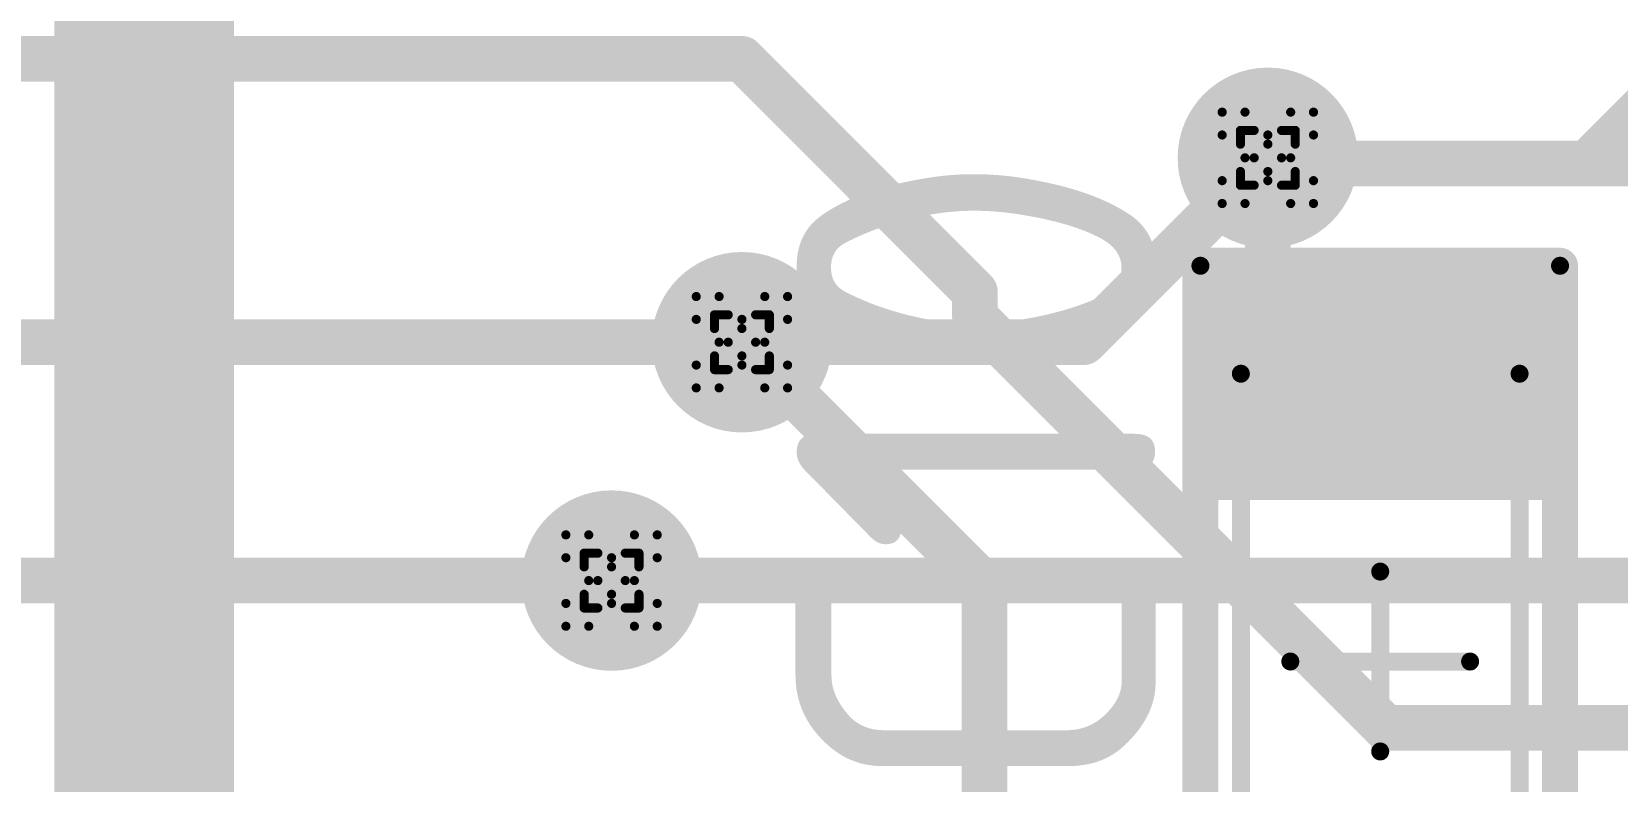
# Model space of a CAD drawing. Header units: millimetres. Extents: x 3219 to 51106, y -14166 to 2063.
# Drawn here: x 5571.6 to 5580.42, y 1778.42 to 1782.58 of the extents above; entities that cross this region are included whole.
import ezdxf

# ---------------------------------------------------------------- set-up
doc = ezdxf.new("R2010")
doc.units = ezdxf.units.MM
doc.layers.get('0').update_dxf_attribs({"lineweight": 53})
for name, color, linetype in [('Bottom Layer', 5, 'Continuous'), ('Bottom Solder', 6, 'Continuous'), ('Drill Drawing', 1, 'Continuous'), ('Mechanical 13', 56, 'Continuous'), ('Mechanical 15', 56, 'Continuous'), ('Top Layer', 1, 'Continuous'), ('Top Overlay', 2, 'Continuous'), ('Top Paste', 8, 'Continuous'), ('Top Solder', 216, 'Continuous')]:
    doc.layers.add(name, color=color, linetype=linetype)
doc.styles.add('GOST type B', font='GOST_B.TTF', dxfattribs={"height": 3.5})

# ---------------------------------------------------------------- blocks, each defined once
blk = doc.blocks.new('CAP__1206_119')
at = {"layer": 'Top Layer'}
for points in [[(-2, -0.8), (-2, 0.8), (-1, 0.8), (-1, -0.8)], [(1, -0.8), (1, 0.8), (2, 0.8), (2, -0.8)]]:
    blk.add_hatch(color=1, dxfattribs=at).paths.add_polyline_path(points)
at = {"layer": 'Top Paste'}
for points in [[(-2, -0.8), (-2, 0.8), (-1, 0.8), (-1, -0.8)], [(1, -0.8), (1, 0.8), (2, 0.8), (2, -0.8)]]:
    blk.add_hatch(color=8, dxfattribs=at).paths.add_polyline_path(points)
at = {"layer": 'Top Solder'}
for points in [[(-2.1016, -0.9016), (-2.1016, 0.9016), (-0.8984, 0.9016), (-0.8984, -0.9016)], [(0.8984, -0.9016), (0.8984, 0.9016), (2.1016, 0.9016), (2.1016, -0.9016)]]:
    blk.add_hatch(color=216, dxfattribs=at).paths.add_polyline_path(points)
at = {"layer": 'Mechanical 13'}
for points in [[(-1.6, 0.775, 0.1, 0.1, 0), (-1.6, -0.775, 0.1, 0.1, 0)], [(-1.6, 0.775, 0.1, 0.1, 0), (1.6, 0.775, 0.1, 0.1, 0)], [(1.6, 0.775, 0.1, 0.1, 0), (1.6, -0.775, 0.1, 0.1, 0)], [(-1.6, -0.775, 0.1, 0.1, 0), (1.6, -0.775, 0.1, 0.1, 0)]]:
    blk.add_lwpolyline(points, format="xyseb", dxfattribs=at)
for points in [[(-1.625, 0.775, 0.05, 0.05, 1), (-1.575, 0.775, 0.05, 0.05, 1)], [(-1.625, 0.775, 0.05, 0.05, 1), (-1.575, 0.775, 0.05, 0.05, 1)], [(1.575, 0.775, 0.05, 0.05, 1), (1.625, 0.775, 0.05, 0.05, 1)], [(1.575, 0.775, 0.05, 0.05, 1), (1.625, 0.775, 0.05, 0.05, 1)], [(-1.625, -0.775, 0.05, 0.05, 1), (-1.575, -0.775, 0.05, 0.05, 1)], [(-1.625, -0.775, 0.05, 0.05, 1), (-1.575, -0.775, 0.05, 0.05, 1)], [(1.575, -0.775, 0.05, 0.05, 1), (1.625, -0.775, 0.05, 0.05, 1)], [(1.575, -0.775, 0.05, 0.05, 1), (1.625, -0.775, 0.05, 0.05, 1)]]:
    blk.add_lwpolyline(points, format="xyseb", close=True, dxfattribs=at)
at = {"layer": 'Mechanical 15'}
for points in [[(-2.2, 1, 0.1, 0.1, 0), (2.2, 1, 0.1, 0.1, 0)], [(-2.2, 1, 0.1, 0.1, 0), (-2.2, -1, 0.1, 0.1, 0)], [(2.2, 1, 0.1, 0.1, 0), (2.2, -1, 0.1, 0.1, 0)], [(0, 0.5, 0.1, 0.1, 0), (0, -0.5, 0.1, 0.1, 0)], [(-0.5, 0, 0.1, 0.1, 0), (0.5, 0, 0.1, 0.1, 0)], [(-2.2, -1, 0.1, 0.1, 0), (2.2, -1, 0.1, 0.1, 0)]]:
    blk.add_lwpolyline(points, format="xyseb", dxfattribs=at)
for points in [[(-2.225, 1, 0.05, 0.05, 1), (-2.175, 1, 0.05, 0.05, 1)], [(-2.225, 1, 0.05, 0.05, 1), (-2.175, 1, 0.05, 0.05, 1)], [(2.175, 1, 0.05, 0.05, 1), (2.225, 1, 0.05, 0.05, 1)], [(2.175, 1, 0.05, 0.05, 1), (2.225, 1, 0.05, 0.05, 1)], [(-0.025, 0.5, 0.05, 0.05, 1), (0.025, 0.5, 0.05, 0.05, 1)], [(-0.525, 0, 0.05, 0.05, 1), (-0.475, 0, 0.05, 0.05, 1)], [(0.475, 0, 0.05, 0.05, 1), (0.525, 0, 0.05, 0.05, 1)], [(-0.025, -0.5, 0.05, 0.05, 1), (0.025, -0.5, 0.05, 0.05, 1)], [(-2.225, -1, 0.05, 0.05, 1), (-2.175, -1, 0.05, 0.05, 1)], [(-2.225, -1, 0.05, 0.05, 1), (-2.175, -1, 0.05, 0.05, 1)], [(2.175, -1, 0.05, 0.05, 1), (2.225, -1, 0.05, 0.05, 1)], [(2.175, -1, 0.05, 0.05, 1), (2.225, -1, 0.05, 0.05, 1)]]:
    blk.add_lwpolyline(points, format="xyseb", close=True, dxfattribs=at)
at = {"layer": 'Top Overlay'}
for points in [[(-2.2, 1, 0.2, 0.2, 0), (-2.2, -1, 0.2, 0.2, 0)], [(-2.2, 1, 0.2, 0.2, 0), (2.2, 1, 0.2, 0.2, 0)], [(2.2, 1, 0.2, 0.2, 0), (2.2, -1, 0.2, 0.2, 0)], [(-2.2, -1, 0.2, 0.2, 0), (2.2, -1, 0.2, 0.2, 0)]]:
    blk.add_lwpolyline(points, format="xyseb", dxfattribs=at)
for points in [[(-2.25, 1, 0.1, 0.1, 1), (-2.15, 1, 0.1, 0.1, 1)], [(-2.25, 1, 0.1, 0.1, 1), (-2.15, 1, 0.1, 0.1, 1)], [(2.15, 1, 0.1, 0.1, 1), (2.25, 1, 0.1, 0.1, 1)], [(2.15, 1, 0.1, 0.1, 1), (2.25, 1, 0.1, 0.1, 1)], [(-2.25, -1, 0.1, 0.1, 1), (-2.15, -1, 0.1, 0.1, 1)], [(-2.25, -1, 0.1, 0.1, 1), (-2.15, -1, 0.1, 0.1, 1)], [(2.15, -1, 0.1, 0.1, 1), (2.25, -1, 0.1, 0.1, 1)], [(2.15, -1, 0.1, 0.1, 1), (2.25, -1, 0.1, 0.1, 1)]]:
    blk.add_lwpolyline(points, format="xyseb", close=True, dxfattribs=at)

msp = doc.modelspace()

# ---------------------------------------------------------------- hatches: boundary and pattern name
at = {"layer": 'Bottom Layer'}
h = msp.add_hatch(color=5, dxfattribs=at)
edge = h.paths.add_edge_path()
edge.add_arc((5578.4785, 1781.8831), 0.4, 0, 360)
h = msp.add_hatch(color=5, dxfattribs=at)
edge = h.paths.add_edge_path()
edge.add_arc((5575.5535, 1780.8581), 0.4, 0, 360)
h = msp.add_hatch(color=5, dxfattribs=at)
edge = h.paths.add_edge_path()
edge.add_arc((5574.8285, 1779.5331), 0.4, 0, 360)
at = {"layer": 'Bottom Solder'}
h = msp.add_hatch(color=6, dxfattribs=at)
edge = h.paths.add_edge_path()
edge.add_arc((5578.4785, 1781.8831), 0.5016, 0, 360)
h = msp.add_hatch(color=6, dxfattribs=at)
edge = h.paths.add_edge_path()
edge.add_arc((5575.5535, 1780.8581), 0.5016, 0, 360)
h = msp.add_hatch(color=6, dxfattribs=at)
edge = h.paths.add_edge_path()
edge.add_arc((5574.8285, 1779.5331), 0.5016, 0, 360)
at = {"layer": 'Top Layer'}
h = msp.add_hatch(color=1, dxfattribs=at)
edge = h.paths.add_edge_path()
edge.add_arc((5578.4785, 1781.8831), 0.4, 0, 360)
h = msp.add_hatch(color=1, dxfattribs=at)
edge = h.paths.add_edge_path()
edge.add_arc((5575.5535, 1780.8581), 0.4, 0, 360)
h = msp.add_hatch(color=1, dxfattribs=at)
edge = h.paths.add_edge_path()
edge.add_arc((5574.8285, 1779.5331), 0.4, 0, 360)
at = {"layer": 'Top Solder'}
h = msp.add_hatch(color=216, dxfattribs=at)
edge = h.paths.add_edge_path()
edge.add_arc((5578.4785, 1781.8831), 0.5016, 0, 360)
h = msp.add_hatch(color=216, dxfattribs=at)
edge = h.paths.add_edge_path()
edge.add_arc((5575.5535, 1780.8581), 0.5016, 0, 360)
h = msp.add_hatch(color=216, dxfattribs=at)
edge = h.paths.add_edge_path()
edge.add_arc((5574.8285, 1779.5331), 0.5016, 0, 360)

# ---------------------------------------------------------------- linework, layer by layer
at = {"layer": 'Bottom Layer'}
for points in [[(5572.2285, 1777.1056, 1, 1, 0), (5572.2285, 1783.1081, 1, 1, 0)], [(5577.4535, 1780.8581, 0.254, 0.254, 0), (5578.4785, 1781.8831, 0.254, 0.254, 0)], [(5575.5535, 1780.8581, 0.254, 0.254, 0), (5577.4535, 1780.8581, 0.254, 0.254, 0)], [(5574.8285, 1779.5331, 0.254, 0.254, 0), (5588.574, 1779.5331, 0.254, 0.254, 0)]]:
    msp.add_lwpolyline(points, format="xyseb", dxfattribs=at)
for points in [[(5578.415, 1781.8831, 0.127, 0.127, 1), (5578.542, 1781.8831, 0.127, 0.127, 1)], [(5575.49, 1780.8581, 0.127, 0.127, 1), (5575.617, 1780.8581, 0.127, 0.127, 1)], [(5577.39, 1780.8581, 0.127, 0.127, 1), (5577.517, 1780.8581, 0.127, 0.127, 1)], [(5577.39, 1780.8581, 0.127, 0.127, 1), (5577.517, 1780.8581, 0.127, 0.127, 1)], [(5574.765, 1779.5331, 0.127, 0.127, 1), (5574.892, 1779.5331, 0.127, 0.127, 1)]]:
    msp.add_lwpolyline(points, format="xyseb", close=True, dxfattribs=at)
at = {"layer": 'Drill Drawing'}
for points in [[(5578.2245, 1782.0101, 0.0508, 0.0508, 0), (5578.2245, 1782.1371, 0.0508, 0.0508, 0)], [(5578.2245, 1782.1371, 0.0508, 0.0508, 0), (5578.3515, 1782.1371, 0.0508, 0.0508, 0)], [(5578.3515, 1782.1371, 0.0508, 0.0508, 0), (5578.4785, 1782.0101, 0.0508, 0.0508, 0)], [(5578.4785, 1782.0101, 0.0508, 0.0508, 0), (5578.6055, 1782.1371, 0.0508, 0.0508, 0)], [(5578.6055, 1782.1371, 0.0508, 0.0508, 0), (5578.7325, 1782.1371, 0.0508, 0.0508, 0)], [(5578.7325, 1782.0101, 0.0508, 0.0508, 0), (5578.7325, 1782.1371, 0.0508, 0.0508, 0)], [(5578.3261, 1781.9593, 0.0508, 0.0508, 0), (5578.3261, 1782.0355, 0.0508, 0.0508, 0)], [(5578.3261, 1782.0355, 0.0508, 0.0508, 0), (5578.4023, 1782.0355, 0.0508, 0.0508, 0)], [(5578.4023, 1782.0355, 0.0508, 0.0508, 0), (5578.4785, 1781.9593, 0.0508, 0.0508, 0)], [(5578.4785, 1781.9593, 0.0508, 0.0508, 0), (5578.5547, 1782.0355, 0.0508, 0.0508, 0)], [(5578.5547, 1782.0355, 0.0508, 0.0508, 0), (5578.6309, 1782.0355, 0.0508, 0.0508, 0)], [(5578.6309, 1781.9593, 0.0508, 0.0508, 0), (5578.6309, 1782.0355, 0.0508, 0.0508, 0)], [(5578.2245, 1782.0101, 0.0508, 0.0508, 0), (5578.3515, 1781.8831, 0.0508, 0.0508, 0)], [(5578.3261, 1781.9593, 0.0508, 0.0508, 0), (5578.4023, 1781.8831, 0.0508, 0.0508, 0)], [(5578.5547, 1781.8831, 0.0508, 0.0508, 0), (5578.6309, 1781.9593, 0.0508, 0.0508, 0)], [(5578.6055, 1781.8831, 0.0508, 0.0508, 0), (5578.7325, 1782.0101, 0.0508, 0.0508, 0)], [(5578.2245, 1781.7561, 0.0508, 0.0508, 0), (5578.3515, 1781.8831, 0.0508, 0.0508, 0)], [(5578.3261, 1781.8069, 0.0508, 0.0508, 0), (5578.4023, 1781.8831, 0.0508, 0.0508, 0)], [(5578.5547, 1781.8831, 0.0508, 0.0508, 0), (5578.6309, 1781.8069, 0.0508, 0.0508, 0)], [(5578.6055, 1781.8831, 0.0508, 0.0508, 0), (5578.7325, 1781.7561, 0.0508, 0.0508, 0)], [(5578.2245, 1781.6291, 0.0508, 0.0508, 0), (5578.2245, 1781.7561, 0.0508, 0.0508, 0)], [(5578.3261, 1781.7307, 0.0508, 0.0508, 0), (5578.3261, 1781.8069, 0.0508, 0.0508, 0)], [(5578.3515, 1781.6291, 0.0508, 0.0508, 0), (5578.4785, 1781.7561, 0.0508, 0.0508, 0)], [(5578.4023, 1781.7307, 0.0508, 0.0508, 0), (5578.4785, 1781.8069, 0.0508, 0.0508, 0)], [(5578.4785, 1781.8069, 0.0508, 0.0508, 0), (5578.5547, 1781.7307, 0.0508, 0.0508, 0)], [(5578.4785, 1781.7561, 0.0508, 0.0508, 0), (5578.6055, 1781.6291, 0.0508, 0.0508, 0)], [(5578.6309, 1781.7307, 0.0508, 0.0508, 0), (5578.6309, 1781.8069, 0.0508, 0.0508, 0)], [(5578.7325, 1781.6291, 0.0508, 0.0508, 0), (5578.7325, 1781.7561, 0.0508, 0.0508, 0)], [(5578.3261, 1781.7307, 0.0508, 0.0508, 0), (5578.4023, 1781.7307, 0.0508, 0.0508, 0)], [(5578.5547, 1781.7307, 0.0508, 0.0508, 0), (5578.6309, 1781.7307, 0.0508, 0.0508, 0)], [(5578.2245, 1781.6291, 0.0508, 0.0508, 0), (5578.3515, 1781.6291, 0.0508, 0.0508, 0)], [(5578.6055, 1781.6291, 0.0508, 0.0508, 0), (5578.7325, 1781.6291, 0.0508, 0.0508, 0)], [(5575.2995, 1780.9851, 0.0508, 0.0508, 0), (5575.2995, 1781.1121, 0.0508, 0.0508, 0)], [(5575.2995, 1781.1121, 0.0508, 0.0508, 0), (5575.4265, 1781.1121, 0.0508, 0.0508, 0)], [(5575.4265, 1781.1121, 0.0508, 0.0508, 0), (5575.5535, 1780.9851, 0.0508, 0.0508, 0)], [(5575.5535, 1780.9851, 0.0508, 0.0508, 0), (5575.6805, 1781.1121, 0.0508, 0.0508, 0)], [(5575.6805, 1781.1121, 0.0508, 0.0508, 0), (5575.8075, 1781.1121, 0.0508, 0.0508, 0)], [(5575.8075, 1780.9851, 0.0508, 0.0508, 0), (5575.8075, 1781.1121, 0.0508, 0.0508, 0)], [(5575.2995, 1780.9851, 0.0508, 0.0508, 0), (5575.4265, 1780.8581, 0.0508, 0.0508, 0)], [(5575.4011, 1780.9343, 0.0508, 0.0508, 0), (5575.4011, 1781.0105, 0.0508, 0.0508, 0)], [(5575.4011, 1781.0105, 0.0508, 0.0508, 0), (5575.4773, 1781.0105, 0.0508, 0.0508, 0)], [(5575.4773, 1781.0105, 0.0508, 0.0508, 0), (5575.5535, 1780.9343, 0.0508, 0.0508, 0)], [(5575.5535, 1780.9343, 0.0508, 0.0508, 0), (5575.6297, 1781.0105, 0.0508, 0.0508, 0)], [(5575.6297, 1781.0105, 0.0508, 0.0508, 0), (5575.7059, 1781.0105, 0.0508, 0.0508, 0)], [(5575.6805, 1780.8581, 0.0508, 0.0508, 0), (5575.8075, 1780.9851, 0.0508, 0.0508, 0)], [(5575.7059, 1780.9343, 0.0508, 0.0508, 0), (5575.7059, 1781.0105, 0.0508, 0.0508, 0)], [(5575.4011, 1780.9343, 0.0508, 0.0508, 0), (5575.4773, 1780.8581, 0.0508, 0.0508, 0)], [(5575.6297, 1780.8581, 0.0508, 0.0508, 0), (5575.7059, 1780.9343, 0.0508, 0.0508, 0)], [(5575.2995, 1780.7311, 0.0508, 0.0508, 0), (5575.4265, 1780.8581, 0.0508, 0.0508, 0)], [(5575.4011, 1780.7819, 0.0508, 0.0508, 0), (5575.4773, 1780.8581, 0.0508, 0.0508, 0)], [(5575.4011, 1780.7057, 0.0508, 0.0508, 0), (5575.4011, 1780.7819, 0.0508, 0.0508, 0)], [(5575.4773, 1780.7057, 0.0508, 0.0508, 0), (5575.5535, 1780.7819, 0.0508, 0.0508, 0)], [(5575.5535, 1780.7819, 0.0508, 0.0508, 0), (5575.6297, 1780.7057, 0.0508, 0.0508, 0)], [(5575.6297, 1780.8581, 0.0508, 0.0508, 0), (5575.7059, 1780.7819, 0.0508, 0.0508, 0)], [(5575.6805, 1780.8581, 0.0508, 0.0508, 0), (5575.8075, 1780.7311, 0.0508, 0.0508, 0)], [(5575.7059, 1780.7057, 0.0508, 0.0508, 0), (5575.7059, 1780.7819, 0.0508, 0.0508, 0)], [(5575.2995, 1780.6041, 0.0508, 0.0508, 0), (5575.2995, 1780.7311, 0.0508, 0.0508, 0)], [(5575.4011, 1780.7057, 0.0508, 0.0508, 0), (5575.4773, 1780.7057, 0.0508, 0.0508, 0)], [(5575.4265, 1780.6041, 0.0508, 0.0508, 0), (5575.5535, 1780.7311, 0.0508, 0.0508, 0)], [(5575.5535, 1780.7311, 0.0508, 0.0508, 0), (5575.6805, 1780.6041, 0.0508, 0.0508, 0)], [(5575.6297, 1780.7057, 0.0508, 0.0508, 0), (5575.7059, 1780.7057, 0.0508, 0.0508, 0)], [(5575.8075, 1780.6041, 0.0508, 0.0508, 0), (5575.8075, 1780.7311, 0.0508, 0.0508, 0)], [(5575.2995, 1780.6041, 0.0508, 0.0508, 0), (5575.4265, 1780.6041, 0.0508, 0.0508, 0)], [(5575.6805, 1780.6041, 0.0508, 0.0508, 0), (5575.8075, 1780.6041, 0.0508, 0.0508, 0)], [(5574.5745, 1779.6601, 0.0508, 0.0508, 0), (5574.5745, 1779.7871, 0.0508, 0.0508, 0)], [(5574.5745, 1779.7871, 0.0508, 0.0508, 0), (5574.7015, 1779.7871, 0.0508, 0.0508, 0)], [(5574.7015, 1779.7871, 0.0508, 0.0508, 0), (5574.8285, 1779.6601, 0.0508, 0.0508, 0)], [(5574.8285, 1779.6601, 0.0508, 0.0508, 0), (5574.9555, 1779.7871, 0.0508, 0.0508, 0)], [(5574.9555, 1779.7871, 0.0508, 0.0508, 0), (5575.0825, 1779.7871, 0.0508, 0.0508, 0)], [(5575.0825, 1779.6601, 0.0508, 0.0508, 0), (5575.0825, 1779.7871, 0.0508, 0.0508, 0)], [(5574.5745, 1779.6601, 0.0508, 0.0508, 0), (5574.7015, 1779.5331, 0.0508, 0.0508, 0)], [(5574.6761, 1779.6093, 0.0508, 0.0508, 0), (5574.6761, 1779.6855, 0.0508, 0.0508, 0)], [(5574.6761, 1779.6855, 0.0508, 0.0508, 0), (5574.7523, 1779.6855, 0.0508, 0.0508, 0)], [(5574.7523, 1779.6855, 0.0508, 0.0508, 0), (5574.8285, 1779.6093, 0.0508, 0.0508, 0)], [(5574.8285, 1779.6093, 0.0508, 0.0508, 0), (5574.9047, 1779.6855, 0.0508, 0.0508, 0)], [(5574.9047, 1779.6855, 0.0508, 0.0508, 0), (5574.9809, 1779.6855, 0.0508, 0.0508, 0)], [(5574.9555, 1779.5331, 0.0508, 0.0508, 0), (5575.0825, 1779.6601, 0.0508, 0.0508, 0)], [(5574.9809, 1779.6093, 0.0508, 0.0508, 0), (5574.9809, 1779.6855, 0.0508, 0.0508, 0)], [(5574.6761, 1779.6093, 0.0508, 0.0508, 0), (5574.7523, 1779.5331, 0.0508, 0.0508, 0)], [(5574.9047, 1779.5331, 0.0508, 0.0508, 0), (5574.9809, 1779.6093, 0.0508, 0.0508, 0)], [(5574.5745, 1779.4061, 0.0508, 0.0508, 0), (5574.7015, 1779.5331, 0.0508, 0.0508, 0)], [(5574.6761, 1779.4569, 0.0508, 0.0508, 0), (5574.7523, 1779.5331, 0.0508, 0.0508, 0)], [(5574.9047, 1779.5331, 0.0508, 0.0508, 0), (5574.9809, 1779.4569, 0.0508, 0.0508, 0)], [(5574.9555, 1779.5331, 0.0508, 0.0508, 0), (5575.0825, 1779.4061, 0.0508, 0.0508, 0)], [(5574.5745, 1779.2791, 0.0508, 0.0508, 0), (5574.5745, 1779.4061, 0.0508, 0.0508, 0)], [(5574.6761, 1779.3807, 0.0508, 0.0508, 0), (5574.6761, 1779.4569, 0.0508, 0.0508, 0)], [(5574.6761, 1779.3807, 0.0508, 0.0508, 0), (5574.7523, 1779.3807, 0.0508, 0.0508, 0)], [(5574.7015, 1779.2791, 0.0508, 0.0508, 0), (5574.8285, 1779.4061, 0.0508, 0.0508, 0)], [(5574.7523, 1779.3807, 0.0508, 0.0508, 0), (5574.8285, 1779.4569, 0.0508, 0.0508, 0)], [(5574.8285, 1779.4569, 0.0508, 0.0508, 0), (5574.9047, 1779.3807, 0.0508, 0.0508, 0)], [(5574.8285, 1779.4061, 0.0508, 0.0508, 0), (5574.9555, 1779.2791, 0.0508, 0.0508, 0)], [(5574.9047, 1779.3807, 0.0508, 0.0508, 0), (5574.9809, 1779.3807, 0.0508, 0.0508, 0)], [(5574.9809, 1779.3807, 0.0508, 0.0508, 0), (5574.9809, 1779.4569, 0.0508, 0.0508, 0)], [(5575.0825, 1779.2791, 0.0508, 0.0508, 0), (5575.0825, 1779.4061, 0.0508, 0.0508, 0)], [(5574.5745, 1779.2791, 0.0508, 0.0508, 0), (5574.7015, 1779.2791, 0.0508, 0.0508, 0)], [(5574.9555, 1779.2791, 0.0508, 0.0508, 0), (5575.0825, 1779.2791, 0.0508, 0.0508, 0)]]:
    msp.add_lwpolyline(points, format="xyseb", dxfattribs=at)
for points in [[(5578.2118, 1782.1371, 0.0254, 0.0254, 1), (5578.2372, 1782.1371, 0.0254, 0.0254, 1)], [(5578.2118, 1782.1371, 0.0254, 0.0254, 1), (5578.2372, 1782.1371, 0.0254, 0.0254, 1)], [(5578.3388, 1782.1371, 0.0254, 0.0254, 1), (5578.3642, 1782.1371, 0.0254, 0.0254, 1)], [(5578.3388, 1782.1371, 0.0254, 0.0254, 1), (5578.3642, 1782.1371, 0.0254, 0.0254, 1)], [(5578.5928, 1782.1371, 0.0254, 0.0254, 1), (5578.6182, 1782.1371, 0.0254, 0.0254, 1)], [(5578.5928, 1782.1371, 0.0254, 0.0254, 1), (5578.6182, 1782.1371, 0.0254, 0.0254, 1)], [(5578.7198, 1782.1371, 0.0254, 0.0254, 1), (5578.7452, 1782.1371, 0.0254, 0.0254, 1)], [(5578.7198, 1782.1371, 0.0254, 0.0254, 1), (5578.7452, 1782.1371, 0.0254, 0.0254, 1)], [(5578.3134, 1782.0355, 0.0254, 0.0254, 1), (5578.3388, 1782.0355, 0.0254, 0.0254, 1)], [(5578.3134, 1782.0355, 0.0254, 0.0254, 1), (5578.3388, 1782.0355, 0.0254, 0.0254, 1)], [(5578.3896, 1782.0355, 0.0254, 0.0254, 1), (5578.415, 1782.0355, 0.0254, 0.0254, 1)], [(5578.3896, 1782.0355, 0.0254, 0.0254, 1), (5578.415, 1782.0355, 0.0254, 0.0254, 1)], [(5578.542, 1782.0355, 0.0254, 0.0254, 1), (5578.5674, 1782.0355, 0.0254, 0.0254, 1)], [(5578.542, 1782.0355, 0.0254, 0.0254, 1), (5578.5674, 1782.0355, 0.0254, 0.0254, 1)], [(5578.6182, 1782.0355, 0.0254, 0.0254, 1), (5578.6436, 1782.0355, 0.0254, 0.0254, 1)], [(5578.6182, 1782.0355, 0.0254, 0.0254, 1), (5578.6436, 1782.0355, 0.0254, 0.0254, 1)], [(5578.2118, 1782.0101, 0.0254, 0.0254, 1), (5578.2372, 1782.0101, 0.0254, 0.0254, 1)], [(5578.2118, 1782.0101, 0.0254, 0.0254, 1), (5578.2372, 1782.0101, 0.0254, 0.0254, 1)], [(5578.3134, 1781.9593, 0.0254, 0.0254, 1), (5578.3388, 1781.9593, 0.0254, 0.0254, 1)], [(5578.3134, 1781.9593, 0.0254, 0.0254, 1), (5578.3388, 1781.9593, 0.0254, 0.0254, 1)], [(5578.4658, 1782.0101, 0.0254, 0.0254, 1), (5578.4912, 1782.0101, 0.0254, 0.0254, 1)], [(5578.4658, 1782.0101, 0.0254, 0.0254, 1), (5578.4912, 1782.0101, 0.0254, 0.0254, 1)], [(5578.4658, 1781.9593, 0.0254, 0.0254, 1), (5578.4912, 1781.9593, 0.0254, 0.0254, 1)], [(5578.4658, 1781.9593, 0.0254, 0.0254, 1), (5578.4912, 1781.9593, 0.0254, 0.0254, 1)], [(5578.6182, 1781.9593, 0.0254, 0.0254, 1), (5578.6436, 1781.9593, 0.0254, 0.0254, 1)], [(5578.6182, 1781.9593, 0.0254, 0.0254, 1), (5578.6436, 1781.9593, 0.0254, 0.0254, 1)], [(5578.7198, 1782.0101, 0.0254, 0.0254, 1), (5578.7452, 1782.0101, 0.0254, 0.0254, 1)], [(5578.7198, 1782.0101, 0.0254, 0.0254, 1), (5578.7452, 1782.0101, 0.0254, 0.0254, 1)], [(5578.3388, 1781.8831, 0.0254, 0.0254, 1), (5578.3642, 1781.8831, 0.0254, 0.0254, 1)], [(5578.3388, 1781.8831, 0.0254, 0.0254, 1), (5578.3642, 1781.8831, 0.0254, 0.0254, 1)], [(5578.3896, 1781.8831, 0.0254, 0.0254, 1), (5578.415, 1781.8831, 0.0254, 0.0254, 1)], [(5578.3896, 1781.8831, 0.0254, 0.0254, 1), (5578.415, 1781.8831, 0.0254, 0.0254, 1)], [(5578.542, 1781.8831, 0.0254, 0.0254, 1), (5578.5674, 1781.8831, 0.0254, 0.0254, 1)], [(5578.542, 1781.8831, 0.0254, 0.0254, 1), (5578.5674, 1781.8831, 0.0254, 0.0254, 1)], [(5578.5928, 1781.8831, 0.0254, 0.0254, 1), (5578.6182, 1781.8831, 0.0254, 0.0254, 1)], [(5578.5928, 1781.8831, 0.0254, 0.0254, 1), (5578.6182, 1781.8831, 0.0254, 0.0254, 1)], [(5578.2118, 1781.7561, 0.0254, 0.0254, 1), (5578.2372, 1781.7561, 0.0254, 0.0254, 1)], [(5578.2118, 1781.7561, 0.0254, 0.0254, 1), (5578.2372, 1781.7561, 0.0254, 0.0254, 1)], [(5578.3134, 1781.8069, 0.0254, 0.0254, 1), (5578.3388, 1781.8069, 0.0254, 0.0254, 1)], [(5578.3134, 1781.8069, 0.0254, 0.0254, 1), (5578.3388, 1781.8069, 0.0254, 0.0254, 1)], [(5578.4658, 1781.8069, 0.0254, 0.0254, 1), (5578.4912, 1781.8069, 0.0254, 0.0254, 1)], [(5578.4658, 1781.8069, 0.0254, 0.0254, 1), (5578.4912, 1781.8069, 0.0254, 0.0254, 1)], [(5578.4658, 1781.7561, 0.0254, 0.0254, 1), (5578.4912, 1781.7561, 0.0254, 0.0254, 1)], [(5578.4658, 1781.7561, 0.0254, 0.0254, 1), (5578.4912, 1781.7561, 0.0254, 0.0254, 1)], [(5578.6182, 1781.8069, 0.0254, 0.0254, 1), (5578.6436, 1781.8069, 0.0254, 0.0254, 1)], [(5578.6182, 1781.8069, 0.0254, 0.0254, 1), (5578.6436, 1781.8069, 0.0254, 0.0254, 1)], [(5578.7198, 1781.7561, 0.0254, 0.0254, 1), (5578.7452, 1781.7561, 0.0254, 0.0254, 1)], [(5578.7198, 1781.7561, 0.0254, 0.0254, 1), (5578.7452, 1781.7561, 0.0254, 0.0254, 1)], [(5578.3134, 1781.7307, 0.0254, 0.0254, 1), (5578.3388, 1781.7307, 0.0254, 0.0254, 1)], [(5578.3134, 1781.7307, 0.0254, 0.0254, 1), (5578.3388, 1781.7307, 0.0254, 0.0254, 1)], [(5578.3896, 1781.7307, 0.0254, 0.0254, 1), (5578.415, 1781.7307, 0.0254, 0.0254, 1)], [(5578.3896, 1781.7307, 0.0254, 0.0254, 1), (5578.415, 1781.7307, 0.0254, 0.0254, 1)], [(5578.542, 1781.7307, 0.0254, 0.0254, 1), (5578.5674, 1781.7307, 0.0254, 0.0254, 1)], [(5578.542, 1781.7307, 0.0254, 0.0254, 1), (5578.5674, 1781.7307, 0.0254, 0.0254, 1)], [(5578.6182, 1781.7307, 0.0254, 0.0254, 1), (5578.6436, 1781.7307, 0.0254, 0.0254, 1)], [(5578.6182, 1781.7307, 0.0254, 0.0254, 1), (5578.6436, 1781.7307, 0.0254, 0.0254, 1)], [(5578.2118, 1781.6291, 0.0254, 0.0254, 1), (5578.2372, 1781.6291, 0.0254, 0.0254, 1)], [(5578.2118, 1781.6291, 0.0254, 0.0254, 1), (5578.2372, 1781.6291, 0.0254, 0.0254, 1)], [(5578.3388, 1781.6291, 0.0254, 0.0254, 1), (5578.3642, 1781.6291, 0.0254, 0.0254, 1)], [(5578.3388, 1781.6291, 0.0254, 0.0254, 1), (5578.3642, 1781.6291, 0.0254, 0.0254, 1)], [(5578.5928, 1781.6291, 0.0254, 0.0254, 1), (5578.6182, 1781.6291, 0.0254, 0.0254, 1)], [(5578.5928, 1781.6291, 0.0254, 0.0254, 1), (5578.6182, 1781.6291, 0.0254, 0.0254, 1)], [(5578.7198, 1781.6291, 0.0254, 0.0254, 1), (5578.7452, 1781.6291, 0.0254, 0.0254, 1)], [(5578.7198, 1781.6291, 0.0254, 0.0254, 1), (5578.7452, 1781.6291, 0.0254, 0.0254, 1)], [(5575.2868, 1781.1121, 0.0254, 0.0254, 1), (5575.3122, 1781.1121, 0.0254, 0.0254, 1)], [(5575.2868, 1781.1121, 0.0254, 0.0254, 1), (5575.3122, 1781.1121, 0.0254, 0.0254, 1)], [(5575.4138, 1781.1121, 0.0254, 0.0254, 1), (5575.4392, 1781.1121, 0.0254, 0.0254, 1)], [(5575.4138, 1781.1121, 0.0254, 0.0254, 1), (5575.4392, 1781.1121, 0.0254, 0.0254, 1)], [(5575.6678, 1781.1121, 0.0254, 0.0254, 1), (5575.6932, 1781.1121, 0.0254, 0.0254, 1)], [(5575.6678, 1781.1121, 0.0254, 0.0254, 1), (5575.6932, 1781.1121, 0.0254, 0.0254, 1)], [(5575.7948, 1781.1121, 0.0254, 0.0254, 1), (5575.8202, 1781.1121, 0.0254, 0.0254, 1)], [(5575.7948, 1781.1121, 0.0254, 0.0254, 1), (5575.8202, 1781.1121, 0.0254, 0.0254, 1)], [(5575.2868, 1780.9851, 0.0254, 0.0254, 1), (5575.3122, 1780.9851, 0.0254, 0.0254, 1)], [(5575.2868, 1780.9851, 0.0254, 0.0254, 1), (5575.3122, 1780.9851, 0.0254, 0.0254, 1)], [(5575.3884, 1781.0105, 0.0254, 0.0254, 1), (5575.4138, 1781.0105, 0.0254, 0.0254, 1)], [(5575.3884, 1781.0105, 0.0254, 0.0254, 1), (5575.4138, 1781.0105, 0.0254, 0.0254, 1)], [(5575.4646, 1781.0105, 0.0254, 0.0254, 1), (5575.49, 1781.0105, 0.0254, 0.0254, 1)], [(5575.4646, 1781.0105, 0.0254, 0.0254, 1), (5575.49, 1781.0105, 0.0254, 0.0254, 1)], [(5575.5408, 1780.9851, 0.0254, 0.0254, 1), (5575.5662, 1780.9851, 0.0254, 0.0254, 1)], [(5575.5408, 1780.9851, 0.0254, 0.0254, 1), (5575.5662, 1780.9851, 0.0254, 0.0254, 1)], [(5575.617, 1781.0105, 0.0254, 0.0254, 1), (5575.6424, 1781.0105, 0.0254, 0.0254, 1)], [(5575.617, 1781.0105, 0.0254, 0.0254, 1), (5575.6424, 1781.0105, 0.0254, 0.0254, 1)], [(5575.6932, 1781.0105, 0.0254, 0.0254, 1), (5575.7186, 1781.0105, 0.0254, 0.0254, 1)], [(5575.6932, 1781.0105, 0.0254, 0.0254, 1), (5575.7186, 1781.0105, 0.0254, 0.0254, 1)], [(5575.7948, 1780.9851, 0.0254, 0.0254, 1), (5575.8202, 1780.9851, 0.0254, 0.0254, 1)], [(5575.7948, 1780.9851, 0.0254, 0.0254, 1), (5575.8202, 1780.9851, 0.0254, 0.0254, 1)], [(5575.3884, 1780.9343, 0.0254, 0.0254, 1), (5575.4138, 1780.9343, 0.0254, 0.0254, 1)], [(5575.3884, 1780.9343, 0.0254, 0.0254, 1), (5575.4138, 1780.9343, 0.0254, 0.0254, 1)], [(5575.5408, 1780.9343, 0.0254, 0.0254, 1), (5575.5662, 1780.9343, 0.0254, 0.0254, 1)], [(5575.5408, 1780.9343, 0.0254, 0.0254, 1), (5575.5662, 1780.9343, 0.0254, 0.0254, 1)], [(5575.6932, 1780.9343, 0.0254, 0.0254, 1), (5575.7186, 1780.9343, 0.0254, 0.0254, 1)], [(5575.6932, 1780.9343, 0.0254, 0.0254, 1), (5575.7186, 1780.9343, 0.0254, 0.0254, 1)], [(5575.3884, 1780.7819, 0.0254, 0.0254, 1), (5575.4138, 1780.7819, 0.0254, 0.0254, 1)], [(5575.3884, 1780.7819, 0.0254, 0.0254, 1), (5575.4138, 1780.7819, 0.0254, 0.0254, 1)], [(5575.4138, 1780.8581, 0.0254, 0.0254, 1), (5575.4392, 1780.8581, 0.0254, 0.0254, 1)], [(5575.4138, 1780.8581, 0.0254, 0.0254, 1), (5575.4392, 1780.8581, 0.0254, 0.0254, 1)], [(5575.4646, 1780.8581, 0.0254, 0.0254, 1), (5575.49, 1780.8581, 0.0254, 0.0254, 1)], [(5575.4646, 1780.8581, 0.0254, 0.0254, 1), (5575.49, 1780.8581, 0.0254, 0.0254, 1)], [(5575.5408, 1780.7819, 0.0254, 0.0254, 1), (5575.5662, 1780.7819, 0.0254, 0.0254, 1)], [(5575.5408, 1780.7819, 0.0254, 0.0254, 1), (5575.5662, 1780.7819, 0.0254, 0.0254, 1)], [(5575.617, 1780.8581, 0.0254, 0.0254, 1), (5575.6424, 1780.8581, 0.0254, 0.0254, 1)], [(5575.617, 1780.8581, 0.0254, 0.0254, 1), (5575.6424, 1780.8581, 0.0254, 0.0254, 1)], [(5575.6678, 1780.8581, 0.0254, 0.0254, 1), (5575.6932, 1780.8581, 0.0254, 0.0254, 1)], [(5575.6678, 1780.8581, 0.0254, 0.0254, 1), (5575.6932, 1780.8581, 0.0254, 0.0254, 1)], [(5575.6932, 1780.7819, 0.0254, 0.0254, 1), (5575.7186, 1780.7819, 0.0254, 0.0254, 1)], [(5575.6932, 1780.7819, 0.0254, 0.0254, 1), (5575.7186, 1780.7819, 0.0254, 0.0254, 1)], [(5575.2868, 1780.7311, 0.0254, 0.0254, 1), (5575.3122, 1780.7311, 0.0254, 0.0254, 1)], [(5575.2868, 1780.7311, 0.0254, 0.0254, 1), (5575.3122, 1780.7311, 0.0254, 0.0254, 1)], [(5575.3884, 1780.7057, 0.0254, 0.0254, 1), (5575.4138, 1780.7057, 0.0254, 0.0254, 1)], [(5575.3884, 1780.7057, 0.0254, 0.0254, 1), (5575.4138, 1780.7057, 0.0254, 0.0254, 1)], [(5575.4646, 1780.7057, 0.0254, 0.0254, 1), (5575.49, 1780.7057, 0.0254, 0.0254, 1)], [(5575.4646, 1780.7057, 0.0254, 0.0254, 1), (5575.49, 1780.7057, 0.0254, 0.0254, 1)], [(5575.5408, 1780.7311, 0.0254, 0.0254, 1), (5575.5662, 1780.7311, 0.0254, 0.0254, 1)], [(5575.5408, 1780.7311, 0.0254, 0.0254, 1), (5575.5662, 1780.7311, 0.0254, 0.0254, 1)], [(5575.617, 1780.7057, 0.0254, 0.0254, 1), (5575.6424, 1780.7057, 0.0254, 0.0254, 1)], [(5575.617, 1780.7057, 0.0254, 0.0254, 1), (5575.6424, 1780.7057, 0.0254, 0.0254, 1)], [(5575.6932, 1780.7057, 0.0254, 0.0254, 1), (5575.7186, 1780.7057, 0.0254, 0.0254, 1)], [(5575.6932, 1780.7057, 0.0254, 0.0254, 1), (5575.7186, 1780.7057, 0.0254, 0.0254, 1)], [(5575.7948, 1780.7311, 0.0254, 0.0254, 1), (5575.8202, 1780.7311, 0.0254, 0.0254, 1)], [(5575.7948, 1780.7311, 0.0254, 0.0254, 1), (5575.8202, 1780.7311, 0.0254, 0.0254, 1)], [(5575.2868, 1780.6041, 0.0254, 0.0254, 1), (5575.3122, 1780.6041, 0.0254, 0.0254, 1)], [(5575.2868, 1780.6041, 0.0254, 0.0254, 1), (5575.3122, 1780.6041, 0.0254, 0.0254, 1)], [(5575.4138, 1780.6041, 0.0254, 0.0254, 1), (5575.4392, 1780.6041, 0.0254, 0.0254, 1)], [(5575.4138, 1780.6041, 0.0254, 0.0254, 1), (5575.4392, 1780.6041, 0.0254, 0.0254, 1)], [(5575.6678, 1780.6041, 0.0254, 0.0254, 1), (5575.6932, 1780.6041, 0.0254, 0.0254, 1)], [(5575.6678, 1780.6041, 0.0254, 0.0254, 1), (5575.6932, 1780.6041, 0.0254, 0.0254, 1)], [(5575.7948, 1780.6041, 0.0254, 0.0254, 1), (5575.8202, 1780.6041, 0.0254, 0.0254, 1)], [(5575.7948, 1780.6041, 0.0254, 0.0254, 1), (5575.8202, 1780.6041, 0.0254, 0.0254, 1)], [(5574.5618, 1779.7871, 0.0254, 0.0254, 1), (5574.5872, 1779.7871, 0.0254, 0.0254, 1)], [(5574.5618, 1779.7871, 0.0254, 0.0254, 1), (5574.5872, 1779.7871, 0.0254, 0.0254, 1)], [(5574.6888, 1779.7871, 0.0254, 0.0254, 1), (5574.7142, 1779.7871, 0.0254, 0.0254, 1)], [(5574.6888, 1779.7871, 0.0254, 0.0254, 1), (5574.7142, 1779.7871, 0.0254, 0.0254, 1)], [(5574.9428, 1779.7871, 0.0254, 0.0254, 1), (5574.9682, 1779.7871, 0.0254, 0.0254, 1)], [(5574.9428, 1779.7871, 0.0254, 0.0254, 1), (5574.9682, 1779.7871, 0.0254, 0.0254, 1)], [(5575.0698, 1779.7871, 0.0254, 0.0254, 1), (5575.0952, 1779.7871, 0.0254, 0.0254, 1)], [(5575.0698, 1779.7871, 0.0254, 0.0254, 1), (5575.0952, 1779.7871, 0.0254, 0.0254, 1)], [(5574.5618, 1779.6601, 0.0254, 0.0254, 1), (5574.5872, 1779.6601, 0.0254, 0.0254, 1)], [(5574.5618, 1779.6601, 0.0254, 0.0254, 1), (5574.5872, 1779.6601, 0.0254, 0.0254, 1)], [(5574.6634, 1779.6855, 0.0254, 0.0254, 1), (5574.6888, 1779.6855, 0.0254, 0.0254, 1)], [(5574.6634, 1779.6855, 0.0254, 0.0254, 1), (5574.6888, 1779.6855, 0.0254, 0.0254, 1)], [(5574.7396, 1779.6855, 0.0254, 0.0254, 1), (5574.765, 1779.6855, 0.0254, 0.0254, 1)], [(5574.7396, 1779.6855, 0.0254, 0.0254, 1), (5574.765, 1779.6855, 0.0254, 0.0254, 1)], [(5574.8158, 1779.6601, 0.0254, 0.0254, 1), (5574.8412, 1779.6601, 0.0254, 0.0254, 1)], [(5574.8158, 1779.6601, 0.0254, 0.0254, 1), (5574.8412, 1779.6601, 0.0254, 0.0254, 1)], [(5574.892, 1779.6855, 0.0254, 0.0254, 1), (5574.9174, 1779.6855, 0.0254, 0.0254, 1)], [(5574.892, 1779.6855, 0.0254, 0.0254, 1), (5574.9174, 1779.6855, 0.0254, 0.0254, 1)], [(5574.9682, 1779.6855, 0.0254, 0.0254, 1), (5574.9936, 1779.6855, 0.0254, 0.0254, 1)], [(5574.9682, 1779.6855, 0.0254, 0.0254, 1), (5574.9936, 1779.6855, 0.0254, 0.0254, 1)], [(5575.0698, 1779.6601, 0.0254, 0.0254, 1), (5575.0952, 1779.6601, 0.0254, 0.0254, 1)], [(5575.0698, 1779.6601, 0.0254, 0.0254, 1), (5575.0952, 1779.6601, 0.0254, 0.0254, 1)], [(5574.6634, 1779.6093, 0.0254, 0.0254, 1), (5574.6888, 1779.6093, 0.0254, 0.0254, 1)], [(5574.6634, 1779.6093, 0.0254, 0.0254, 1), (5574.6888, 1779.6093, 0.0254, 0.0254, 1)], [(5574.8158, 1779.6093, 0.0254, 0.0254, 1), (5574.8412, 1779.6093, 0.0254, 0.0254, 1)], [(5574.8158, 1779.6093, 0.0254, 0.0254, 1), (5574.8412, 1779.6093, 0.0254, 0.0254, 1)], [(5574.9682, 1779.6093, 0.0254, 0.0254, 1), (5574.9936, 1779.6093, 0.0254, 0.0254, 1)], [(5574.9682, 1779.6093, 0.0254, 0.0254, 1), (5574.9936, 1779.6093, 0.0254, 0.0254, 1)], [(5574.6888, 1779.5331, 0.0254, 0.0254, 1), (5574.7142, 1779.5331, 0.0254, 0.0254, 1)], [(5574.6888, 1779.5331, 0.0254, 0.0254, 1), (5574.7142, 1779.5331, 0.0254, 0.0254, 1)], [(5574.7396, 1779.5331, 0.0254, 0.0254, 1), (5574.765, 1779.5331, 0.0254, 0.0254, 1)], [(5574.7396, 1779.5331, 0.0254, 0.0254, 1), (5574.765, 1779.5331, 0.0254, 0.0254, 1)], [(5574.892, 1779.5331, 0.0254, 0.0254, 1), (5574.9174, 1779.5331, 0.0254, 0.0254, 1)], [(5574.892, 1779.5331, 0.0254, 0.0254, 1), (5574.9174, 1779.5331, 0.0254, 0.0254, 1)], [(5574.9428, 1779.5331, 0.0254, 0.0254, 1), (5574.9682, 1779.5331, 0.0254, 0.0254, 1)], [(5574.9428, 1779.5331, 0.0254, 0.0254, 1), (5574.9682, 1779.5331, 0.0254, 0.0254, 1)], [(5574.5618, 1779.4061, 0.0254, 0.0254, 1), (5574.5872, 1779.4061, 0.0254, 0.0254, 1)], [(5574.5618, 1779.4061, 0.0254, 0.0254, 1), (5574.5872, 1779.4061, 0.0254, 0.0254, 1)], [(5574.6634, 1779.4569, 0.0254, 0.0254, 1), (5574.6888, 1779.4569, 0.0254, 0.0254, 1)], [(5574.6634, 1779.4569, 0.0254, 0.0254, 1), (5574.6888, 1779.4569, 0.0254, 0.0254, 1)], [(5574.6634, 1779.3807, 0.0254, 0.0254, 1), (5574.6888, 1779.3807, 0.0254, 0.0254, 1)], [(5574.6634, 1779.3807, 0.0254, 0.0254, 1), (5574.6888, 1779.3807, 0.0254, 0.0254, 1)], [(5574.7396, 1779.3807, 0.0254, 0.0254, 1), (5574.765, 1779.3807, 0.0254, 0.0254, 1)], [(5574.7396, 1779.3807, 0.0254, 0.0254, 1), (5574.765, 1779.3807, 0.0254, 0.0254, 1)], [(5574.8158, 1779.4569, 0.0254, 0.0254, 1), (5574.8412, 1779.4569, 0.0254, 0.0254, 1)], [(5574.8158, 1779.4569, 0.0254, 0.0254, 1), (5574.8412, 1779.4569, 0.0254, 0.0254, 1)], [(5574.8158, 1779.4061, 0.0254, 0.0254, 1), (5574.8412, 1779.4061, 0.0254, 0.0254, 1)], [(5574.8158, 1779.4061, 0.0254, 0.0254, 1), (5574.8412, 1779.4061, 0.0254, 0.0254, 1)], [(5574.892, 1779.3807, 0.0254, 0.0254, 1), (5574.9174, 1779.3807, 0.0254, 0.0254, 1)], [(5574.892, 1779.3807, 0.0254, 0.0254, 1), (5574.9174, 1779.3807, 0.0254, 0.0254, 1)], [(5574.9682, 1779.4569, 0.0254, 0.0254, 1), (5574.9936, 1779.4569, 0.0254, 0.0254, 1)], [(5574.9682, 1779.4569, 0.0254, 0.0254, 1), (5574.9936, 1779.4569, 0.0254, 0.0254, 1)], [(5574.9682, 1779.3807, 0.0254, 0.0254, 1), (5574.9936, 1779.3807, 0.0254, 0.0254, 1)], [(5574.9682, 1779.3807, 0.0254, 0.0254, 1), (5574.9936, 1779.3807, 0.0254, 0.0254, 1)], [(5575.0698, 1779.4061, 0.0254, 0.0254, 1), (5575.0952, 1779.4061, 0.0254, 0.0254, 1)], [(5575.0698, 1779.4061, 0.0254, 0.0254, 1), (5575.0952, 1779.4061, 0.0254, 0.0254, 1)], [(5574.5618, 1779.2791, 0.0254, 0.0254, 1), (5574.5872, 1779.2791, 0.0254, 0.0254, 1)], [(5574.5618, 1779.2791, 0.0254, 0.0254, 1), (5574.5872, 1779.2791, 0.0254, 0.0254, 1)], [(5574.6888, 1779.2791, 0.0254, 0.0254, 1), (5574.7142, 1779.2791, 0.0254, 0.0254, 1)], [(5574.6888, 1779.2791, 0.0254, 0.0254, 1), (5574.7142, 1779.2791, 0.0254, 0.0254, 1)], [(5574.9428, 1779.2791, 0.0254, 0.0254, 1), (5574.9682, 1779.2791, 0.0254, 0.0254, 1)], [(5574.9428, 1779.2791, 0.0254, 0.0254, 1), (5574.9682, 1779.2791, 0.0254, 0.0254, 1)], [(5575.0698, 1779.2791, 0.0254, 0.0254, 1), (5575.0952, 1779.2791, 0.0254, 0.0254, 1)], [(5575.0698, 1779.2791, 0.0254, 0.0254, 1), (5575.0952, 1779.2791, 0.0254, 0.0254, 1)]]:
    msp.add_lwpolyline(points, format="xyseb", close=True, dxfattribs=at)
at = {"layer": 'Top Layer'}
for points in [[(5580.2535, 1781.8509, 0.254, 0.254, 0), (5586.2188, 1787.8161, 0.254, 0.254, 0)], [(5555.7535, 1782.4331, 0.254, 0.254, 0), (5575.5535, 1782.4331, 0.254, 0.254, 0)], [(5575.5535, 1782.4331, 0.254, 0.254, 0), (5576.8496, 1781.137, 0.254, 0.254, 0)], [(5578.4785, 1780.9561, 0.254, 0.254, 0), (5578.4785, 1781.8831, 0.254, 0.254, 0)], [(5578.4785, 1781.8831, 0.254, 0.254, 0), (5578.5108, 1781.8509, 0.254, 0.254, 0)], [(5578.5108, 1781.8509, 0.254, 0.254, 0), (5580.2535, 1781.8509, 0.254, 0.254, 0)], [(5580.2535, 1781.8509, 0.254, 0.254, 0), (5581.1106, 1781.8509, 0.254, 0.254, 0)], [(5576.8496, 1780.9982, 0.254, 0.254, 0), (5576.8496, 1781.137, 0.254, 0.254, 0)], [(5576.8496, 1780.9982, 0.254, 0.254, 0), (5579.1337, 1778.7141, 0.254, 0.254, 0)], [(5578.4785, 1780.9561, 0.254, 0.254, 0), (5578.8515, 1780.5831, 0.254, 0.254, 0)], [(5565.7285, 1780.8581, 0.254, 0.254, 0), (5575.5535, 1780.8581, 0.254, 0.254, 0)], [(5575.5535, 1780.8581, 0.254, 0.254, 0), (5576.9019, 1779.5098, 0.254, 0.254, 0)], [(5578.8515, 1780.5831, 0.254, 0.254, 0), (5579.1035, 1780.5831, 0.254, 0.254, 0)], [(5570.9035, 1779.5331, 0.254, 0.254, 0), (5574.8285, 1779.5331, 0.254, 0.254, 0)], [(5576.9019, 1775.79, 0.254, 0.254, 0), (5576.9019, 1779.5098, 0.254, 0.254, 0)], [(5579.1337, 1778.7141, 0.254, 0.254, 0), (5582.7676, 1778.7141, 0.254, 0.254, 0)]]:
    msp.add_lwpolyline(points, format="xyseb", dxfattribs=at)
for points in [[(5575.49, 1782.4331, 0.127, 0.127, 1), (5575.617, 1782.4331, 0.127, 0.127, 1)], [(5575.49, 1782.4331, 0.127, 0.127, 1), (5575.617, 1782.4331, 0.127, 0.127, 1)], [(5578.415, 1781.8831, 0.127, 0.127, 1), (5578.542, 1781.8831, 0.127, 0.127, 1)], [(5578.415, 1781.8831, 0.127, 0.127, 1), (5578.542, 1781.8831, 0.127, 0.127, 1)], [(5578.4473, 1781.8509, 0.127, 0.127, 1), (5578.5743, 1781.8509, 0.127, 0.127, 1)], [(5578.4473, 1781.8509, 0.127, 0.127, 1), (5578.5743, 1781.8509, 0.127, 0.127, 1)], [(5580.19, 1781.8509, 0.127, 0.127, 1), (5580.317, 1781.8509, 0.127, 0.127, 1)], [(5580.19, 1781.8509, 0.127, 0.127, 1), (5580.317, 1781.8509, 0.127, 0.127, 1)], [(5580.19, 1781.8509, 0.127, 0.127, 1), (5580.317, 1781.8509, 0.127, 0.127, 1)], [(5576.7861, 1781.137, 0.127, 0.127, 1), (5576.9131, 1781.137, 0.127, 0.127, 1)], [(5576.7861, 1781.137, 0.127, 0.127, 1), (5576.9131, 1781.137, 0.127, 0.127, 1)], [(5576.7861, 1780.9982, 0.127, 0.127, 1), (5576.9131, 1780.9982, 0.127, 0.127, 1)], [(5576.7861, 1780.9982, 0.127, 0.127, 1), (5576.9131, 1780.9982, 0.127, 0.127, 1)], [(5578.415, 1780.9561, 0.127, 0.127, 1), (5578.542, 1780.9561, 0.127, 0.127, 1)], [(5578.415, 1780.9561, 0.127, 0.127, 1), (5578.542, 1780.9561, 0.127, 0.127, 1)], [(5575.49, 1780.8581, 0.127, 0.127, 1), (5575.617, 1780.8581, 0.127, 0.127, 1)], [(5575.49, 1780.8581, 0.127, 0.127, 1), (5575.617, 1780.8581, 0.127, 0.127, 1)], [(5578.788, 1780.5831, 0.127, 0.127, 1), (5578.915, 1780.5831, 0.127, 0.127, 1)], [(5578.788, 1780.5831, 0.127, 0.127, 1), (5578.915, 1780.5831, 0.127, 0.127, 1)], [(5579.04, 1780.5831, 0.127, 0.127, 1), (5579.167, 1780.5831, 0.127, 0.127, 1)], [(5574.765, 1779.5331, 0.127, 0.127, 1), (5574.892, 1779.5331, 0.127, 0.127, 1)], [(5576.8384, 1779.5098, 0.127, 0.127, 1), (5576.9654, 1779.5098, 0.127, 0.127, 1)], [(5576.8384, 1779.5098, 0.127, 0.127, 1), (5576.9654, 1779.5098, 0.127, 0.127, 1)], [(5579.0702, 1778.7141, 0.127, 0.127, 1), (5579.1972, 1778.7141, 0.127, 0.127, 1)], [(5579.0702, 1778.7141, 0.127, 0.127, 1), (5579.1972, 1778.7141, 0.127, 0.127, 1)]]:
    msp.add_lwpolyline(points, format="xyseb", close=True, dxfattribs=at)

# ---------------------------------------------------------------- block references
at = {"rotation": 90}
msp.add_blockref('CAP__1206_119', (5579.1035, 1779.0831), dxfattribs=at)

# ---------------------------------------------------------------- texts
at = {"layer": 'Top Overlay', "style": 'GOST type B'}
msp.add_text('C10', height=2, rotation=90, dxfattribs=at).set_placement((5577.8581, 1778.2971))

doc.saveas('drawing.dxf')
